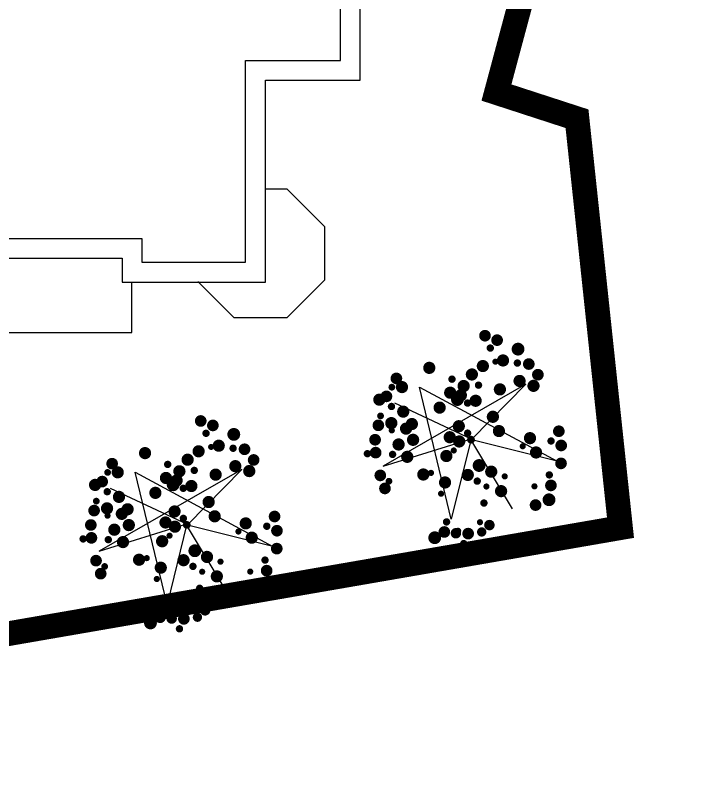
# Model space of a CAD drawing. Extents: x 302512 to 1034855, y -184136 to 410364.
# Drawn here: x 611844 to 625727, y 76167 to 91801 of the extents above; entities that cross this region are included whole.
import ezdxf

# ---------------------------------------------------------------- set-up
doc = ezdxf.new("R2010")
doc.units = 0
doc.header["$MEASUREMENT"] = 0
doc.linetypes.add('DASHED2', pattern=[0.375, 0.25, -0.125])
for name, color, linetype in [('GREEN', 3, 'Continuous'), ('PUB_TEXT', 7, 'Continuous'), ('WALL', 4, 'Continuous'), ('建筑', 2, 'Continuous')]:
    doc.layers.add(name, color=color, linetype=linetype)

# ---------------------------------------------------------------- blocks, each defined once
blk = doc.blocks.new('A$C590809E0')
at = {"layer": '建筑'}
for points in [[(620, 10200), (620, 11500), (6020, 11500), (6020, 10600), (8720, 10600), (8720, 12500), (11520, 12500), (11520, 10600), (14220, 10600), (14220, 11500), (19620, 11500), (19620, 7890), (20220, 7890), (20220, 5100), (18320, 5100), (18320, 950), (15425, 950), (15420, 1500), (4820, 1500), (4820, 1020), (1920, 1020), (1920, 5100), (0, 5100), (3, 7890), (620, 7890)], [(11120, 7740), (9120, 7740), (9120, 12100), (11120, 12100)]]:
    blk.add_lwpolyline(points, close=True, dxfattribs=at)
for points in [[(5920, 11500), (5920, 12500), (8720, 12500)], [(11520, 7340), (8720, 7340), (8720, 12500), (11520, 12500), (11520, 7340)], [(11520, 12500), (14320, 12500), (14320, 11500)], [(1720, 11500), (1720, 11980), (140, 11980), (140, 10100), (620, 10100)], [(16844, 11500), (16844, 11980), (18844, 11980), (18844, 11500)], [(11520, 10200), (14620, 10200), (14620, 11100), (19220, 11100), (19220, 7490), (19820, 7490), (19820, 5500), (17920, 5500), (17920, 1350), (15821, 1350), (15816, 1900), (4420, 1900), (4420, 1420), (2320, 1420), (2320, 5500), (400, 5500), (402, 7490), (1020, 7490), (1020, 10200), (1020, 11100), (5620, 11100), (5620, 10200), (8720, 10200)], [(3289, 1030), (2558, 300), (1481, 300), (720, 1062), (720, 2139), (1481, 2900), (1920, 2900)], [(15620, 950), (15620, 0), (4620, 0), (4620, 1020)]]:
    blk.add_lwpolyline(points, dxfattribs=at)
blk = doc.blocks.new('Plant22')
for p, q in [((-254, 2085), (138, -85)), ((-1850, -843), (452, 1797)), ((452, 1797), (949, -2202)), ((-1745, 1379), (138, -58)), ((2100, -398), (-1745, 1379)), ((138, -58), (-1850, -843)), ((112, -58), (-725, -1966)), ((949, -2202), (112, -58)), ((138, -85), (2100, -398))]:
    blk.add_line(p, q)
for points in [[(-490, 2451, 157, 157, 1), (-332, 2451, 157, 157, 1)], [(-311, 2351, 150, 150, 1), (-161, 2351, 150, 150, 1)], [(-6, 2374, 87.5, 87.5, 1), (81, 2374, 87.5, 87.5, 1)], [(214, 2410, 150, 150, 1), (364, 2410, 150, 150, 1)], [(-1040, 2089, 150, 150, 1), (-890, 2089, 150, 150, 1)], [(-778, 2184, 87.5, 87.5, 1), (-691, 2184, 87.5, 87.5, 1)], [(112, 2163, 157, 157, 1), (269, 2163, 157, 157, 1)], [(-1771, 1897, 94.5, 94.5, 1), (-1676, 1897, 94.5, 94.5, 1)], [(-1391, 1943, 150, 150, 1), (-1241, 1943, 150, 150, 1)], [(-804, 1850, 157, 157, 1), (-646, 1850, 157, 157, 1)], [(-421, 2095, 94.5, 94.5, 1), (-326, 2095, 94.5, 94.5, 1)], [(923, 1876, 157, 157, 1), (1080, 1876, 157, 157, 1)], [(-1653, 1739, 150, 150, 1), (-1503, 1739, 150, 150, 1)], [(-911, 1731, 78.7, 78.7, 1), (-832, 1731, 78.7, 78.7, 1)], [(-385, 1771, 157, 157, 1), (-228, 1771, 157, 157, 1)], [(-699, 1458, 157, 157, 1), (-542, 1458, 157, 157, 1)], [(-2062, 1302, 150, 150, 1), (-1912, 1302, 150, 150, 1)], [(-1411, 1357, 94.5, 94.5, 1), (-1316, 1357, 94.5, 94.5, 1)], [(-1144, 1379, 157, 157, 1), (-986, 1379, 157, 157, 1)], [(-516, 1405, 157, 157, 1), (-359, 1405, 157, 157, 1)], [(-830, 1144, 157, 157, 1), (-672, 1144, 157, 157, 1)], [(243, 1066, 157, 157, 1), (400, 1066, 157, 157, 1)], [(713, 1066, 157, 157, 1), (871, 1066, 157, 157, 1)], [(1055, 1231, 94.5, 94.5, 1), (1150, 1231, 94.5, 94.5, 1)], [(2432, 1185, 150, 150, 1), (2582, 1185, 150, 150, 1)], [(-2266, 1010, 150, 150, 1), (-2116, 1010, 150, 150, 1)], [(-2024, 1034, 87.5, 87.5, 1), (-1937, 1034, 87.5, 87.5, 1)], [(-1274, 1013, 157, 157, 1), (-1117, 1013, 157, 157, 1)], [(1053, 883, 157, 157, 1), (1211, 883, 157, 157, 1)], [(1420, 883, 157, 157, 1), (1577, 883, 157, 157, 1)], [(2520, 864, 150, 150, 1), (2670, 864, 150, 150, 1)], [(674, 813, 165, 165, 1), (839, 813, 165, 165, 1)], [(818, 804, 157, 157, 1), (975, 804, 157, 157, 1)], [(1760, 778, 157, 157, 1), (1917, 778, 157, 157, 1)], [(2279, 890, 94.5, 94.5, 1), (2374, 890, 94.5, 94.5, 1)], [(785, 548, 94.5, 94.5, 1), (880, 548, 94.5, 94.5, 1)], [(1325, 584, 94.5, 94.5, 1), (1420, 584, 94.5, 94.5, 1)], [(2078, 580, 78.7, 78.7, 1), (2156, 580, 78.7, 78.7, 1)], [(-1405, 412, 157, 157, 1), (-1248, 412, 157, 157, 1)], [(-228, 412, 157, 157, 1), (-71, 412, 157, 157, 1)], [(138, 386, 157, 157, 1), (295, 386, 157, 157, 1)], [(923, 412, 157, 157, 1), (1080, 412, 157, 157, 1)], [(2178, 438, 157, 157, 1), (2335, 438, 157, 157, 1)], [(2636, 291, 165, 165, 1), (2801, 291, 165, 165, 1)], [(-1217, 274, 78.7, 78.7, 1), (-1138, 274, 78.7, 78.7, 1)], [(-673, 203, 157, 157, 1), (-515, 203, 157, 157, 1)], [(-407, 130, 78.7, 78.7, 1), (-328, 130, 78.7, 78.7, 1)], [(-176, 151, 157, 157, 1), (-19, 151, 157, 157, 1)], [(1524, 72, 157, 157, 1), (1682, 72, 157, 157, 1)], [(66, -70, 100, 100, 1), (166, -70, 100, 100, 1)], [(155, 98, 94.5, 94.5, 1), (250, 98, 94.5, 94.5, 1)], [(2369, 98, 94.5, 94.5, 1), (2464, 98, 94.5, 94.5, 1)], [(-1505, -248, 78.7, 78.7, 1), (-1426, -248, 78.7, 78.7, 1)], [(-1248, -163, 157, 157, 1), (-1091, -163, 157, 157, 1)], [(844, -189, 157, 157, 1), (1002, -189, 157, 157, 1)], [(1995, -215, 157, 157, 1), (2152, -215, 157, 157, 1)], [(2491, -157, 150, 150, 1), (2641, -157, 150, 150, 1)], [(2486, -117, 87.5, 87.5, 1), (2573, -117, 87.5, 87.5, 1)], [(-751, -529, 157, 157, 1), (-594, -529, 157, 157, 1)], [(635, -529, 157, 157, 1), (792, -529, 157, 157, 1)], [(2403, -507, 150, 150, 1), (2553, -507, 150, 150, 1)], [(-388, -626, 165, 165, 1), (-223, -626, 165, 165, 1)], [(2100, -581, 157, 157, 1), (2257, -581, 157, 157, 1)], [(-2566, -770, 165, 165, 1), (-2401, -770, 165, 165, 1)], [(-2295, -886, 150, 150, 1), (-2145, -886, 150, 150, 1)], [(-2023, -783, 94.5, 94.5, 1), (-1928, -783, 94.5, 94.5, 1)], [(-709, -819, 94.5, 94.5, 1), (-614, -819, 94.5, 94.5, 1)], [(-2241, -902, 87.5, 87.5, 1), (-2154, -902, 87.5, 87.5, 1)], [(-333, -973, 157, 157, 1), (-175, -973, 157, 157, 1)], [(-2141, -1149, 135, 135, 1), (-2006, -1149, 135, 135, 1)], [(-2029, -1159, 78.8, 78.8, 1), (-1950, -1159, 78.8, 78.8, 1)], [(-1069, -1287, 94.5, 94.5, 1), (-974, -1287, 94.5, 94.5, 1)], [(-677, -1093, 78.7, 78.7, 1), (-598, -1093, 78.7, 78.7, 1)], [(709, -1255, 78.7, 78.7, 1), (788, -1255, 78.7, 78.7, 1)], [(949, -1287, 157, 157, 1), (1106, -1287, 157, 157, 1)], [(-2221, -1467, 94.5, 94.5, 1), (-2126, -1467, 94.5, 94.5, 1)], [(-1974, -1411, 150, 150, 1), (-1824, -1411, 150, 150, 1)], [(-594, -1470, 157, 157, 1), (-437, -1470, 157, 157, 1)], [(-191, -1327, 78.7, 78.7, 1), (-112, -1327, 78.7, 78.7, 1)], [(-1722, -1671, 120, 120, 1), (-1602, -1671, 120, 120, 1)], [(-1523, -1489, 78.7, 78.7, 1), (-1444, -1489, 78.7, 78.7, 1)], [(739, -1627, 157, 157, 1), (897, -1627, 157, 157, 1)], [(-1470, -1730, 135, 135, 1), (-1335, -1730, 135, 135, 1)], [(1235, -1772, 94.5, 94.5, 1), (1330, -1772, 94.5, 94.5, 1)], [(1528, -1790, 150, 150, 1), (1678, -1790, 150, 150, 1)], [(1265, -2052, 150, 150, 1), (1415, -2052, 150, 150, 1)], [(43, -2100, 78.7, 78.7, 1), (122, -2100, 78.7, 78.7, 1)], [(497, -2240, 94.5, 94.5, 1), (592, -2240, 94.5, 94.5, 1)], [(886, -2315, 150, 150, 1), (1036, -2315, 150, 150, 1)], [(-369, -2402, 150, 150, 1), (-219, -2402, 150, 150, 1)], [(273, -2431, 150, 150, 1), (423, -2431, 150, 150, 1)], [(-64, -2605, 165, 165, 1), (101, -2605, 165, 165, 1)]]:
    blk.add_lwpolyline(points, format="xyseb", close=True)

msp = doc.modelspace()

# ---------------------------------------------------------------- linework, layer by layer
at = {"layer": 'PUB_TEXT', "linetype": 'DASHED2', "ltscale": 11501}
msp.add_lwpolyline([(604462, 30529, 500, 500, 0), (605477, 35173, 500, 500, 0), (597777, 37953, 500, 500, 0), (583760, 45744, 500, 500, 0), (588677, 75313, 500, 500, 0), (624087, 81443, 500, 500, 0), (623207, 89713, 500, 500, 0), (621577, 90243, 500, 500, 0), (632197, 129823, 500, 500, 0), (637237, 134103, 500, 500, 0), (638997, 147563, 500, 500, 0), (679157, 151273, 500, 500, 0)], format="xyseb", dxfattribs=at)

# ---------------------------------------------------------------- block references
at = {"layer": 'GREEN', "xscale": 0.7854479999999999, "yscale": 0.7854479999999999, "zscale": 0.7854479999999999, "rotation": 54.62201243227597}
for p in [(620964, 83180), (615212, 81456)]:
    msp.add_blockref('Plant22', p, dxfattribs=at)
at = {"layer": 'WALL', "xscale": -1}
msp.add_blockref('A$C590809E0', (618822, 85390), dxfattribs=at)

doc.saveas('drawing.dxf')
